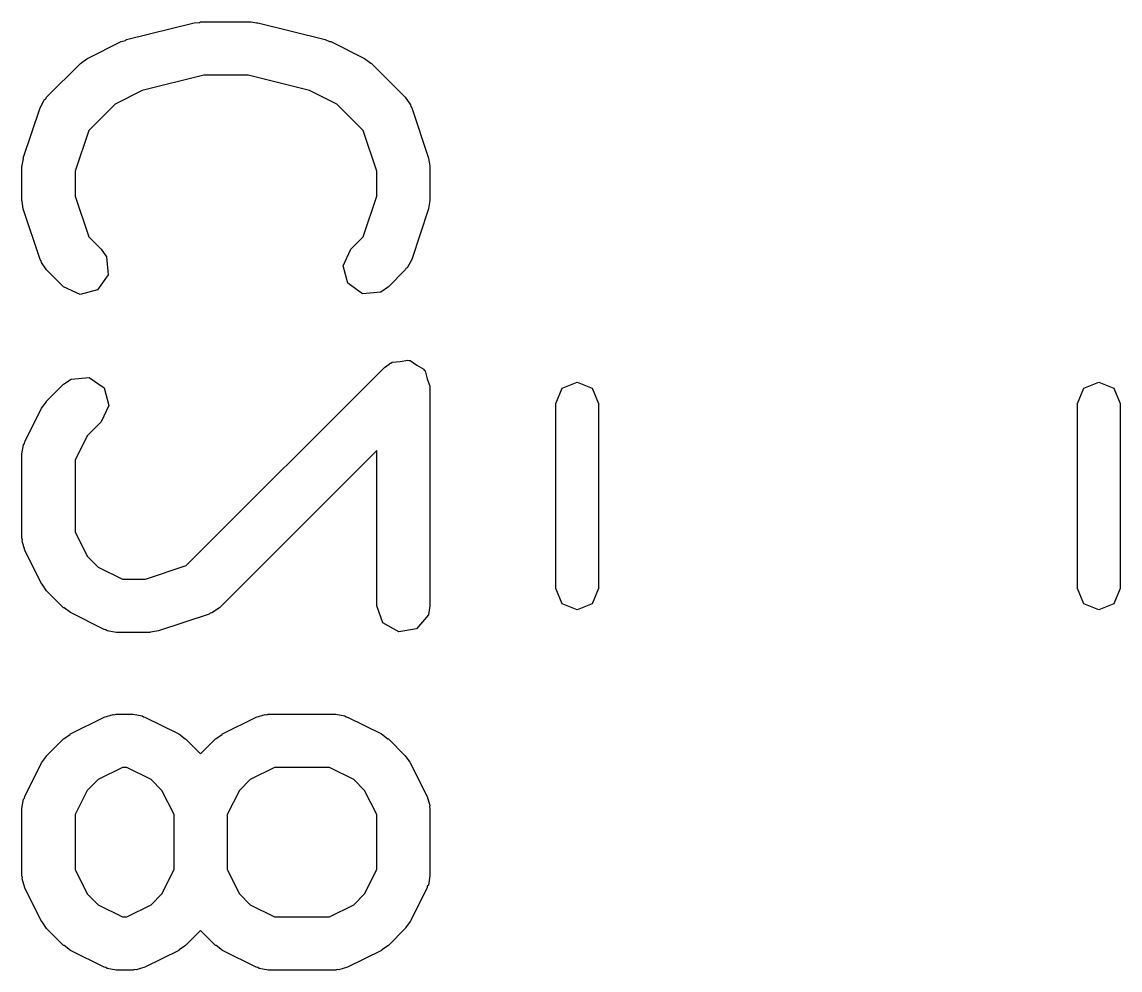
# Model space of a CAD drawing. Extents: x 65.6 to 125.7, y -80 to -28.3.
# Drawn here: x 122.566 to 125.661, y -31.258 to -28.584 of the extents above; entities that cross this region are included whole.
import ezdxf

# ---------------------------------------------------------------- set-up
doc = ezdxf.new("R2010")
doc.units = 0
doc.layers.add('BLACK', color=7, linetype='CONTINUOUS')

msp = doc.modelspace()

# ---------------------------------------------------------------- linework, layer by layer
at = {"layer": 'BLACK', "linetype": 'CONTINUOUS'}
for p, q in [((122.861124, -28.634153), (123.0516, -28.586534)), ((123.0516, -28.586534), (123.066532, -28.58548)), ((123.066532, -28.58548), (123.06979, -28.584295)), ((123.06979, -28.584295), (123.212647, -28.584295)), ((123.212647, -28.584295), (123.227388, -28.586894)), ((123.227388, -28.586894), (123.230837, -28.586534)), ((123.230837, -28.586534), (123.421313, -28.634153)), ((122.750535, -28.687451), (122.845773, -28.639832)), ((122.845773, -28.639832), (122.858179, -28.636141)), ((122.858179, -28.636141), (122.861124, -28.634153)), ((123.421313, -28.634153), (123.433135, -28.639425)), ((123.433135, -28.639425), (123.436664, -28.639832)), ((123.436664, -28.639832), (123.531902, -28.687451)), ((122.731043, -28.7015), (122.749411, -28.688637)), ((122.749411, -28.688637), (122.750535, -28.687451)), ((123.531902, -28.687451), (123.549912, -28.700809)), ((122.635805, -28.796738), (122.731043, -28.7015)), ((123.549912, -28.700809), (123.551394, -28.7015)), ((123.551394, -28.7015), (123.646633, -28.796738)), ((123.079024, -28.734295), (122.90549, -28.777678)), ((123.203413, -28.734295), (123.079024, -28.734295)), ((123.376947, -28.777678), (123.203413, -28.734295)), ((122.90549, -28.777678), (122.828503, -28.816172)), ((123.453934, -28.816172), (123.376947, -28.777678)), ((122.617687, -28.826054), (122.630089, -28.803149)), ((122.630089, -28.803149), (122.63391, -28.800801)), ((122.63391, -28.800801), (122.635805, -28.796738)), ((123.646633, -28.796738), (123.661574, -28.818075)), ((122.570068, -28.968911), (122.617687, -28.826054)), ((122.828503, -28.816172), (122.75439, -28.890284)), ((123.528048, -28.890285), (123.453934, -28.816172)), ((123.661574, -28.818075), (123.661964, -28.822543)), ((123.661964, -28.822543), (123.664751, -28.826054)), ((123.664751, -28.826054), (123.71237, -28.96891)), ((122.75439, -28.890284), (122.716219, -29.004798)), ((123.566219, -29.004798), (123.528048, -28.890285)), ((122.566219, -28.992628), (122.570112, -28.970545)), ((122.570112, -28.970545), (122.570068, -28.968911)), ((123.71237, -28.96891), (123.715659, -28.99109)), ((122.566219, -29.087866), (122.566219, -28.992628)), ((123.715659, -28.99109), (123.716219, -28.992628)), ((123.716219, -28.992628), (123.716219, -29.087866)), ((122.716219, -29.004798), (122.716219, -29.075695)), ((123.566219, -29.075696), (123.566219, -29.004798)), ((122.566779, -29.089404), (122.566219, -29.087866)), ((122.570068, -29.111583), (122.566779, -29.089404)), ((122.716219, -29.075695), (122.75439, -29.190209)), ((123.528048, -29.190208), (123.566219, -29.075696)), ((123.716219, -29.087866), (123.712325, -29.109948)), ((122.617687, -29.25444), (122.570068, -29.111583)), ((123.71237, -29.111584), (123.664751, -29.25444)), ((123.712325, -29.109948), (123.71237, -29.111584)), ((122.75439, -29.190209), (122.78949, -29.225309)), ((123.492948, -29.225308), (123.528048, -29.190208)), ((122.78949, -29.225309), (122.80443, -29.246646)), ((122.80443, -29.246646), (122.808901, -29.297753)), ((123.471266, -29.271805), (123.492948, -29.225308)), ((122.620474, -29.257952), (122.617687, -29.25444)), ((122.620865, -29.262419), (122.620474, -29.257952)), ((122.635805, -29.283756), (122.620865, -29.262419)), ((123.484543, -29.32136), (123.471266, -29.271805)), ((123.648527, -29.279692), (123.646632, -29.283757)), ((123.652348, -29.277345), (123.648527, -29.279692)), ((123.664751, -29.25444), (123.652348, -29.277345)), ((122.683424, -29.331375), (122.635805, -29.283756)), ((122.808901, -29.297753), (122.779475, -29.339779)), ((123.646632, -29.283757), (123.599012, -29.331376)), ((122.72992, -29.353056), (122.683424, -29.331375)), ((122.779475, -29.339779), (122.72992, -29.353056)), ((123.526568, -29.350786), (123.484543, -29.32136)), ((123.599012, -29.331376), (123.577675, -29.346316)), ((123.577675, -29.346316), (123.526568, -29.350786)), ((123.029276, -30.117551), (123.588186, -29.558643)), ((123.588186, -29.558643), (123.601598, -29.54925)), ((123.601598, -29.54925), (123.603719, -29.546724)), ((123.603719, -29.546724), (123.605708, -29.546373)), ((123.605708, -29.546373), (123.609523, -29.543702)), ((123.609523, -29.543702), (123.632016, -29.541734)), ((123.632016, -29.541734), (123.654243, -29.537815)), ((123.654243, -29.537815), (123.657213, -29.539529)), ((123.657213, -29.539529), (123.660631, -29.539231)), ((123.660631, -29.539231), (123.679126, -29.552181)), ((123.679126, -29.552181), (123.698672, -29.563467)), ((122.704761, -29.591322), (122.755868, -29.586851)), ((122.755868, -29.586851), (122.797894, -29.616277)), ((123.698672, -29.563467), (123.699844, -29.566689)), ((123.699844, -29.566689), (123.702656, -29.568658)), ((123.702656, -29.568658), (123.708498, -29.590464)), ((122.635805, -29.653881), (122.683424, -29.606262)), ((122.683424, -29.606262), (122.704761, -29.591322)), ((122.797894, -29.616277), (122.811171, -29.665832)), ((123.708498, -29.590464), (123.716219, -29.611676)), ((123.716219, -29.611676), (123.716219, -30.230723)), ((124.0714, -29.659948), (124.088974, -29.617522)), ((124.088974, -29.617522), (124.1314, -29.599948)), ((124.1314, -29.599948), (124.173826, -29.617522)), ((124.173826, -29.617522), (124.1914, -29.659948)), ((125.5414, -29.659948), (125.558974, -29.617522)), ((125.558974, -29.617522), (125.6014, -29.599948)), ((125.6014, -29.599948), (125.643826, -29.617522)), ((125.643826, -29.617522), (125.6614, -29.659948)), ((122.574137, -29.768611), (122.621756, -29.673373)), ((122.621756, -29.673373), (122.635114, -29.655362)), ((122.635114, -29.655362), (122.635805, -29.653881)), ((122.811171, -29.665832), (122.78949, -29.712328)), ((124.0714, -30.182452), (124.0714, -29.659948)), ((124.1914, -29.659948), (124.1914, -30.182452)), ((125.5414, -30.182452), (125.5414, -29.659948)), ((125.6614, -29.659948), (125.6614, -30.182452)), ((122.78949, -29.712328), (122.750477, -29.751341)), ((122.570742, -29.7765), (122.573624, -29.773064)), ((122.573624, -29.773064), (122.574137, -29.768611)), ((122.750477, -29.751341), (122.716219, -29.819857)), ((122.566219, -29.802152), (122.570742, -29.7765)), ((122.566219, -30.040247), (122.566219, -29.802152)), ((123.566219, -29.792741), (123.122823, -30.236137)), ((123.566219, -30.230723), (123.566219, -29.792741)), ((122.716219, -29.819857), (122.716219, -30.022542)), ((122.716219, -30.022542), (122.750477, -30.091058)), ((122.567752, -30.04446), (122.566219, -30.040247)), ((122.566711, -30.048821), (122.567752, -30.04446)), ((122.574137, -30.073788), (122.566711, -30.048821)), ((122.621756, -30.169026), (122.574137, -30.073788)), ((122.750477, -30.091058), (122.780884, -30.121465)), ((122.780884, -30.121465), (122.8494, -30.155723)), ((122.914763, -30.155723), (123.029276, -30.117551)), ((122.622945, -30.170151), (122.621756, -30.169026)), ((122.635805, -30.188518), (122.622945, -30.170151)), ((122.8494, -30.155723), (122.914763, -30.155723)), ((122.683424, -30.236137), (122.635805, -30.188518)), ((124.088974, -30.224878), (124.0714, -30.182452)), ((124.1914, -30.182452), (124.173826, -30.224878)), ((125.558974, -30.224878), (125.5414, -30.182452)), ((125.6614, -30.182452), (125.643826, -30.224878)), ((122.684905, -30.236828), (122.683424, -30.236137)), ((122.702916, -30.250186), (122.684905, -30.236828)), ((123.122823, -30.236137), (123.101486, -30.251077)), ((123.583766, -30.278932), (123.566219, -30.230723)), ((123.716219, -30.230723), (123.711696, -30.256375)), ((124.1314, -30.242452), (124.088974, -30.224878)), ((124.173826, -30.224878), (124.1314, -30.242452)), ((125.6014, -30.242452), (125.558974, -30.224878)), ((125.643826, -30.224878), (125.6014, -30.242452)), ((122.798154, -30.297805), (122.702916, -30.250186)), ((123.093507, -30.254255), (122.95065, -30.301874)), ((123.097019, -30.251467), (123.093507, -30.254255)), ((123.101486, -30.251077), (123.097019, -30.251467)), ((123.711696, -30.256375), (123.678719, -30.295675)), ((122.802607, -30.298317), (122.798154, -30.297805)), ((122.806043, -30.3012), (122.802607, -30.298317)), ((122.831695, -30.305723), (122.806043, -30.3012)), ((123.628195, -30.304584), (123.583766, -30.278932)), ((123.678719, -30.295675), (123.628195, -30.304584)), ((122.926933, -30.305723), (122.831695, -30.305723)), ((122.928471, -30.305162), (122.926933, -30.305723)), ((122.95065, -30.301874), (122.928471, -30.305162)), ((122.702916, -30.592213), (122.798154, -30.544594)), ((122.798154, -30.544594), (122.82312, -30.537168)), ((122.82312, -30.537168), (122.827481, -30.538209)), ((122.827481, -30.538209), (122.831695, -30.536676)), ((122.831695, -30.536676), (122.879314, -30.536676)), ((122.879314, -30.536676), (122.904966, -30.541199)), ((122.904966, -30.541199), (122.908401, -30.544081)), ((122.908401, -30.544081), (122.912855, -30.544594)), ((122.912855, -30.544594), (123.008093, -30.592213)), ((123.131487, -30.592213), (123.226725, -30.544594)), ((123.226725, -30.544594), (123.251691, -30.537168)), ((123.251691, -30.537168), (123.256052, -30.538209)), ((123.256052, -30.538209), (123.260266, -30.536676)), ((123.260266, -30.536676), (123.450742, -30.536676)), ((123.450742, -30.536676), (123.476394, -30.541199)), ((123.476394, -30.541199), (123.479829, -30.544081)), ((123.479829, -30.544081), (123.484283, -30.544594)), ((123.484283, -30.544594), (123.579521, -30.592213)), ((122.635805, -30.653881), (122.683424, -30.606262)), ((122.683424, -30.606262), (122.70179, -30.593402)), ((122.70179, -30.593402), (122.702916, -30.592213)), ((123.008093, -30.592213), (123.026103, -30.605571)), ((123.026103, -30.605571), (123.027585, -30.606262)), ((123.027585, -30.606262), (123.06979, -30.648467)), ((123.06979, -30.648467), (123.111995, -30.606262)), ((123.111995, -30.606262), (123.130361, -30.593402)), ((123.130361, -30.593402), (123.131487, -30.592213)), ((123.579521, -30.592213), (123.597529, -30.605569)), ((123.597529, -30.605569), (123.599012, -30.606261)), ((123.599012, -30.606261), (123.646632, -30.65388)), ((122.621756, -30.673373), (122.635114, -30.655362)), ((122.635114, -30.655362), (122.635805, -30.653881)), ((123.646632, -30.65388), (123.659494, -30.672248)), ((123.659494, -30.672248), (123.660682, -30.673373)), ((122.574137, -30.768611), (122.621756, -30.673373)), ((122.8494, -30.686676), (122.780884, -30.720934)), ((122.861609, -30.686676), (122.8494, -30.686676)), ((122.930125, -30.720934), (122.861609, -30.686676)), ((123.277971, -30.686676), (123.209455, -30.720934)), ((123.433037, -30.686676), (123.277971, -30.686676)), ((123.501553, -30.720934), (123.433037, -30.686676)), ((123.660682, -30.673373), (123.708301, -30.768611)), ((122.780884, -30.720934), (122.750477, -30.751341)), ((122.960532, -30.751341), (122.930125, -30.720934)), ((123.209455, -30.720934), (123.179048, -30.751341)), ((123.531961, -30.751341), (123.501553, -30.720934)), ((122.750477, -30.751341), (122.716219, -30.819857)), ((122.99479, -30.819857), (122.960532, -30.751341)), ((123.179048, -30.751341), (123.14479, -30.819857)), ((123.566219, -30.819857), (123.531961, -30.751341)), ((122.566219, -30.802152), (122.570742, -30.7765)), ((122.570742, -30.7765), (122.573624, -30.773064)), ((122.573624, -30.773064), (122.574137, -30.768611)), ((123.708301, -30.768611), (123.715727, -30.793577)), ((123.715727, -30.793577), (123.714685, -30.797938)), ((122.566219, -30.992628), (122.566219, -30.802152)), ((122.716219, -30.819857), (122.716219, -30.974923)), ((122.99479, -30.974923), (122.99479, -30.819857)), ((123.14479, -30.819857), (123.14479, -30.974923)), ((123.566219, -30.974923), (123.566219, -30.819857)), ((123.714685, -30.797938), (123.716219, -30.802152)), ((123.716219, -30.802152), (123.716219, -30.992628)), ((122.716219, -30.974923), (122.750477, -31.043439)), ((122.960532, -31.043439), (122.99479, -30.974923)), ((123.14479, -30.974923), (123.179048, -31.043439)), ((123.531961, -31.043438), (123.566219, -30.974923)), ((122.567752, -30.996841), (122.566219, -30.992628)), ((122.566711, -31.001202), (122.567752, -30.996841)), ((122.574137, -31.026169), (122.566711, -31.001202)), ((123.716219, -30.992628), (123.711696, -31.01828)), ((122.621756, -31.121407), (122.574137, -31.026169)), ((122.750477, -31.043439), (122.780884, -31.073846)), ((122.930125, -31.073846), (122.960532, -31.043439)), ((123.179048, -31.043439), (123.209455, -31.073846)), ((123.501553, -31.073845), (123.531961, -31.043438)), ((123.708301, -31.026169), (123.660682, -31.121407)), ((123.708813, -31.021715), (123.708301, -31.026169)), ((123.711696, -31.01828), (123.708813, -31.021715)), ((122.780884, -31.073846), (122.8494, -31.108104)), ((122.861609, -31.108104), (122.930125, -31.073846)), ((123.209455, -31.073846), (123.277971, -31.108104)), ((123.433037, -31.108104), (123.501553, -31.073845)), ((122.622945, -31.122532), (122.621756, -31.121407)), ((122.635805, -31.140899), (122.622945, -31.122532)), ((122.8494, -31.108104), (122.861609, -31.108104)), ((123.277971, -31.108104), (123.433037, -31.108104)), ((123.660682, -31.121407), (123.647322, -31.139418)), ((122.683424, -31.188518), (122.635805, -31.140899)), ((123.06979, -31.146313), (123.027585, -31.188518)), ((123.111995, -31.188518), (123.06979, -31.146313)), ((123.646632, -31.1409), (123.599012, -31.188519)), ((123.647322, -31.139418), (123.646632, -31.1409)), ((122.684905, -31.189209), (122.683424, -31.188518)), ((122.702916, -31.202567), (122.684905, -31.189209)), ((123.027585, -31.188518), (123.009218, -31.201377)), ((123.113476, -31.189209), (123.111995, -31.188518)), ((123.131487, -31.202567), (123.113476, -31.189209)), ((123.599012, -31.188519), (123.580646, -31.201378)), ((122.798154, -31.250186), (122.702916, -31.202567)), ((123.008093, -31.202567), (122.912855, -31.250186)), ((123.009218, -31.201377), (123.008093, -31.202567)), ((123.226725, -31.250186), (123.131487, -31.202567)), ((123.579521, -31.202567), (123.484283, -31.250186)), ((123.580646, -31.201378), (123.579521, -31.202567)), ((122.802607, -31.250698), (122.798154, -31.250186)), ((122.806043, -31.253581), (122.802607, -31.250698)), ((122.831695, -31.258104), (122.806043, -31.253581)), ((122.879314, -31.258104), (122.831695, -31.258104)), ((122.883527, -31.25657), (122.879314, -31.258104)), ((122.887888, -31.257612), (122.883527, -31.25657)), ((122.912855, -31.250186), (122.887888, -31.257612)), ((123.231178, -31.250698), (123.226725, -31.250186)), ((123.234614, -31.253581), (123.231178, -31.250698)), ((123.260266, -31.258104), (123.234614, -31.253581)), ((123.450742, -31.258104), (123.260266, -31.258104)), ((123.454955, -31.25657), (123.450742, -31.258104)), ((123.459316, -31.257612), (123.454955, -31.25657)), ((123.484283, -31.250186), (123.459316, -31.257612))]:
    msp.add_line(p, q, dxfattribs=at)

doc.saveas('drawing.dxf')
